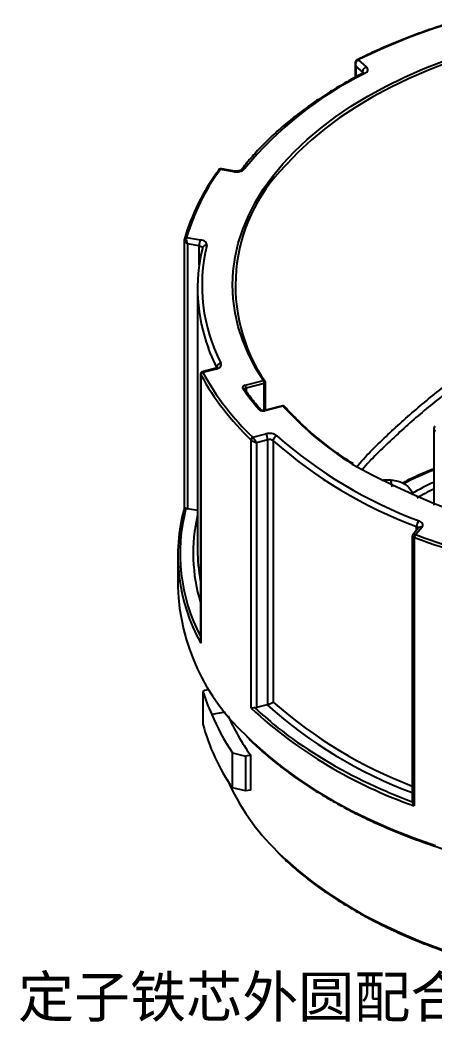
# Model space of a CAD drawing. Header units: millimetres. Extents: x 2517 to 6633, y 792 to 3241.
# Drawn here: x 3342.12 to 3357.27, y 928.48 to 965.05 of the extents above; entities that cross this region are included whole.
import ezdxf

# ---------------------------------------------------------------- set-up
doc = ezdxf.new("R2010")
doc.units = ezdxf.units.MM
doc.layers.add('实线', color=7, linetype='Continuous', lineweight=25)
doc.styles.get("Standard").update_dxf_attribs({"font": 'simfang.ttf'})

msp = doc.modelspace()

# ---------------------------------------------------------------- linework, layer by layer
at = {"layer": '实线'}
for p, q in [((3354.3479, 963.4621), (3354.3479, 962.9622)), ((3354.4629, 963.5947), (3354.7569, 963.3431)), ((3354.6242, 963.1608), (3354.3753, 963.3739)), ((3354.3753, 963.3739), (3354.3753, 962.9768)), ((3354.6242, 963.1097), (3354.6242, 963.1608)), ((3349.3774, 959.5897), (3349.3655, 959.5764)), ((3349.9377, 959.5139), (3349.4323, 959.5976)), ((3349.9639, 959.5411), (3349.4739, 959.6222)), ((3350.1951, 959.5877), (3350.1916, 959.5834)), ((3348.1149, 957.0309), (3348.1149, 947.2494)), ((3348.1169, 957.0476), (3348.118, 957.0585)), ((3348.1974, 957.1115), (3348.7029, 957.0279)), ((3348.6588, 956.8084), (3348.2308, 956.8793)), ((3348.2308, 956.8793), (3348.2308, 947.2114)), ((3348.6588, 956.1119), (3348.6588, 956.8084)), ((3348.776, 956.7314), (3348.7731, 956.7069)), ((3348.5978, 955.2537), (3348.5978, 945.7166)), ((3348.708, 952.1308), (3348.708, 942.3639)), ((3348.7151, 952.1088), (3348.7151, 942.3108)), ((3349.235, 952.3306), (3348.7704, 952.2112)), ((3349.2748, 952.3063), (3348.7944, 952.1829)), ((3349.235, 952.3306), (3349.2339, 952.3303)), ((3350.335, 951.7194), (3351.0002, 951.8904)), ((3351.0328, 951.7829), (3350.3675, 951.6119)), ((3351.0328, 950.8038), (3351.0328, 951.7829)), ((3351.0802, 950.816), (3351.0802, 951.8251)), ((3350.3675, 951.6119), (3350.3675, 951.509)), ((3351.6962, 950.9744), (3351.0309, 950.8034)), ((3351.7161, 950.9622), (3351.0508, 950.7912)), ((3350.902, 950.8226), (3350.9032, 950.8213)), ((3350.6166, 949.8202), (3351.097, 949.9437)), ((3357.2227, 950.1236), (3357.2227, 947.3434)), ((3350.5529, 939.9279), (3350.5529, 949.7259)), ((3351.1621, 949.7286), (3350.7553, 949.6241)), ((3350.7553, 949.6241), (3350.7553, 939.9562)), ((3351.1621, 940.062), (3351.1621, 949.7286)), ((3351.3628, 949.6932), (3351.3628, 940.156)), ((3355.6577, 948.2599), (3355.5326, 948.2612)), ((3348.5978, 947.1507), (3348.2308, 947.2114)), ((3356.4372, 946.2059), (3356.4372, 936.5083)), ((3356.6702, 946.5116), (3356.4565, 946.2587)), ((3356.7924, 946.539), (3356.5619, 946.2661)), ((3356.5619, 946.2661), (3356.7684, 946.1903)), ((3356.5943, 946.4218), (3356.5943, 946.5658)), ((3356.67, 946.5113), (3356.6702, 946.5116)), ((3356.5103, 946.1646), (3356.5103, 936.3665)), ((3347.8778, 945.5206), (3347.8778, 944.3448)), ((3348.845, 940.5786), (3348.793, 940.5433)), ((3348.793, 940.5433), (3348.793, 939.35)), ((3349.0233, 940.6062), (3348.845, 940.5786)), ((3351.1421, 940.0557), (3350.7553, 939.9562)), ((3349.611, 939.7831), (3349.1174, 939.7067)), ((3349.8723, 938.3028), (3350.3515, 938.1843)), ((3349.8723, 937.0245), (3349.8723, 938.3028)), ((3350.5375, 938.213), (3350.3515, 938.1843)), ((3350.3515, 938.1843), (3350.3515, 936.9105)), ((3350.5375, 936.9392), (3350.5375, 938.213)), ((3350.3515, 936.9105), (3349.8723, 937.0245)), ((3350.5375, 936.9392), (3350.3515, 936.9105))]:
    msp.add_line(p, q, dxfattribs=at)
at = {"layer": '实线', "flags": 128}
for points in [[(3351.0002, 951.8904), (3350.705, 952.3713), (3350.4539, 952.8605), (3350.2474, 953.3565), (3350.0862, 953.8582), (3349.9706, 954.364), (3349.9011, 954.8726), (3349.8778, 955.3826), (3349.9008, 955.8927), (3349.97, 956.4013), (3350.0852, 956.9072), (3350.2461, 957.4088), (3350.4523, 957.905), (3350.7032, 958.3942), (3350.9981, 958.8751), (3351.3361, 959.3465), (3351.7165, 959.8071), (3352.1381, 960.2555), (3352.5998, 960.6905), (3353.1003, 961.111), (3353.6382, 961.5159), (3354.2121, 961.9039), (3354.8204, 962.274), (3355.4614, 962.6252), (3356.1333, 962.9566), (3356.8344, 963.2673), (3357.5627, 963.5563)], [(3357.7709, 963.5132), (3357.0341, 963.2279), (3356.3245, 962.9206), (3355.644, 962.592), (3354.9945, 962.2432), (3354.3777, 961.8751), (3353.7955, 961.4887), (3353.2494, 961.0851), (3352.741, 960.6654), (3352.2717, 960.2308), (3351.8428, 959.7826), (3351.7965, 959.7307)], [(3354.7059, 963.1026), (3354.7447, 963.1268), (3354.7755, 963.1546), (3354.7972, 963.1851), (3354.8092, 963.2173), (3354.8111, 963.2503), (3354.8027, 963.2829), (3354.7845, 963.3142), (3354.7569, 963.3431)], [(3349.9377, 959.5139), (3349.9463, 959.5288), (3349.9546, 959.538), (3349.9622, 959.5412), (3349.9639, 959.5411)], [(3348.6588, 956.8084), (3348.6854, 956.8025), (3348.7098, 956.7939), (3348.7312, 956.783), (3348.7488, 956.77), (3348.7622, 956.7554), (3348.7709, 956.7397), (3348.7745, 956.7239)], [(3348.9316, 956.8247), (3348.9344, 956.8576), (3348.9271, 956.8904), (3348.9097, 956.9218), (3348.883, 956.951), (3348.8477, 956.9769), (3348.805, 956.9988), (3348.7562, 957.016), (3348.7029, 957.0279)], [(3349.2985, 952.3698), (3349.0615, 952.8998), (3348.9948, 953.0739)], [(3349.2748, 952.3063), (3349.3247, 952.3224), (3349.3689, 952.3433), (3349.4059, 952.3684), (3349.4346, 952.397), (3349.4541, 952.428), (3349.4636, 952.4605), (3349.4631, 952.4935), (3349.4523, 952.5259)], [(3349.2748, 952.3063), (3349.2621, 952.3203), (3349.2499, 952.3287), (3349.2386, 952.3312), (3349.235, 952.3306)], [(3350.335, 951.7194), (3350.3084, 951.7107), (3350.2851, 951.6993), (3350.2661, 951.6855), (3350.2519, 951.6699), (3350.2431, 951.653), (3350.24, 951.6354), (3350.2428, 951.6179), (3350.2513, 951.6009)], [(3351.0328, 951.7829), (3351.046, 951.7872), (3351.0575, 951.7928), (3351.067, 951.7997), (3351.0741, 951.8074), (3351.0786, 951.8158), (3351.0802, 951.8245), (3351.0802, 951.8251)], [(3351.7161, 950.9622), (3351.7097, 950.9692), (3351.7036, 950.9734), (3351.698, 950.9746), (3351.6962, 950.9744)], [(3351.0508, 950.7912), (3351.0445, 950.7982), (3351.0384, 950.8024), (3351.0327, 950.8036), (3351.0309, 950.8034)], [(3355.7139, 948.0149), (3355.6949, 948.09), (3355.6577, 948.2599)], [(3356.7924, 946.539), (3356.8127, 946.5698), (3356.8233, 946.6022), (3356.8237, 946.6352), (3356.8139, 946.6677), (3356.7942, 946.6987), (3356.7654, 946.7272), (3356.7282, 946.7522), (3356.6839, 946.773)], [(3350.386, 938.9165), (3350.6661, 938.6442), (3351.1741, 938.1918), (3351.7203, 937.7544), (3352.3033, 937.3332), (3352.9216, 936.9291), (3353.5738, 936.5431), (3354.2583, 936.1763), (3354.9733, 935.8294), (3355.7172, 935.5034), (3356.4881, 935.199), (3357.2842, 934.917)], [(3355.4931, 936.8969), (3355.5826, 936.8584), (3356.4374, 936.5144)], [(3351.508, 934.6998), (3351.787, 934.43), (3352.2832, 933.9922), (3352.8178, 933.5697), (3353.3894, 933.1636), (3353.9965, 932.7751), (3354.6373, 932.4051), (3355.3103, 932.0547), (3356.0137, 931.7247), (3356.7456, 931.4161), (3357.504, 931.1297)]]:
    msp.add_lwpolyline(points, dxfattribs=at)
at = {"layer": '实线'}
for centre, radius, start, end in [((3364.5894, 943.0805), 22.8775, 106.27784, 116.27259), ((3354.4257, 963.5631), 0.0325, 47.48086, 112.98932), ((3354.4396, 963.5673), 0.036, 49.80366, 110.3395), ((3360.514, 951.2886), 13.1646, 116.18026, 140.75883), ((3354.8364, 963.1458), 0.2127, 111.95093, 175.96693), ((3354.5776, 963.1017), 0.0753, 17.45272, 51.73937), ((3354.6592, 963.0447), 0.0744, 51.16061, 111.49491), ((3355.626, 954.8808), 7.8157, 143.31287, 163.85888), ((3355.6731, 954.948), 7.7825, 143.31279, 163.85899), ((3349.4073, 959.5511), 0.0487, 144.37294, 181.01036), ((3349.4134, 959.5409), 0.0598, 71.56558, 139.81516), ((3349.4217, 959.5461), 0.0633, 74.49983, 135.55411), ((3350.0322, 959.9212), 0.418, 256.94046, 313.17128), ((3356.1724, 955.3529), 6.1898, 134.98748, 214.55994), ((3350.2794, 959.504), 0.1188, 70.91881, 135.20115), ((3348.1792, 957.0362), 0.0651, 77.55388, 159.99685), ((3348.1859, 957.0421), 0.0704, 80.61281, 158.63791), ((3349.2334, 956.8071), 0.5747, 157.40628, 179.86563), ((3354.9957, 955.3783), 6.2342, 166.58452, 207.22865), ((3348.9073, 956.6888), 0.138, 79.87432, 162.0154), ((3354.7794, 955.25), 6.1804, 166.36592, 200.6161), ((3349.473, 952.3516), 0.1755, 96.7787, 174.04497), ((3348.8021, 952.1065), 0.0869, 99.49901, 178.524), ((3348.8064, 952.0948), 0.0888, 97.71273, 174.13574), ((3357.2061, 956.7583), 9.6805, 208.73776, 226.54409), ((3357.2465, 956.8175), 9.6394, 208.73769, 226.54417), ((3350.1678, 951.6101), 0.1997, 0.5044, 33.17239), ((3351.0183, 951.8317), 0.0614, 37.83495, 107.15279), ((3350.8331, 951.7811), 0.1997, 0.50333, 33.17304), ((3351.0002, 951.8251), 0.08, 0, 33.63775), ((3350.2697, 951.5429), 0.0608, 38.64511, 107.60014), ((3357.7348, 956.7614), 9.0903, 214.58963, 220.69231), ((3350.3728, 951.558), 0.0541, 95.60164, 167.0965), ((3351.7161, 950.8969), 0.08, 41.41795, 104.41444), ((3351.7366, 950.9101), 0.056, 45.09834, 111.49256), ((3360.6275, 959.0323), 12.0225, 222.16365, 237.92149), ((3350.8626, 950.781), 0.0573, 46.52382, 110.65514), ((3350.986, 951.002), 0.2205, 229.37621, 287.10708), ((3357.3827, 950.1236), 0.16, 137.08739, 180), ((3351.2259, 949.5011), 0.461, 53.76015, 106.24126), ((3350.7627, 949.7251), 0.3994, 0.50475, 33.17183), ((3351.5701, 949.6777), 0.2079, 110.17104, 175.71807), ((3362.385, 962.197), 16.4439, 228.54399, 249.71413), ((3357.3112, 950.1353), 0.0893, 187.49764, 255.36703), ((3350.6502, 949.7233), 0.1026, 109.11329, 175.56836), ((3350.6608, 949.7054), 0.1099, 108.78277, 169.23983), ((3351.2265, 949.5073), 0.2305, 53.76049, 106.24117), ((3362.3462, 962.1269), 16.5901, 228.54398, 249.71414), ((3366.7666, 971.1532), 25.583, 240.68928, 298.9235), ((3360.3059, 940.3646), 8.8117, 110.48117, 118.26336), ((3360.1332, 941.5885), 7.2015, 113.8384, 120.96649), ((3360.139, 941.5777), 6.9876, 114.66811, 120.44043), ((3354.4524, 945.5114), 6.5697, 164.65789, 209.15527), ((3354.4806, 945.5785), 6.5185, 165.33864, 207.67858), ((3348.2649, 947.4276), 0.2188, 245.56751, 261.03638), ((3354.6439, 945.5844), 6.2052, 166.99719, 196.94242), ((3356.895, 946.5588), 0.3007, 134.58638, 178.66642), ((3356.6449, 946.1791), 0.1353, 137.46894, 186.1837), ((3356.673, 946.1587), 0.1545, 135.975, 178.78376), ((3356.5675, 946.4675), 0.1019, 20.40608, 74.72774), ((3356.7521, 946.4325), 0.1139, 69.26815, 135.9926), ((3365.715, 971.0744), 26.5557, 249.73812, 258.81149), ((3365.621, 970.7932), 26.1471, 250.21024, 256.79993), ((3354.7089, 945.7187), 6.1111, 180.02, 190.89803), ((3355.6258, 944.6312), 7.7533, 182.11695, 227.48244), ((3362.2517, 952.4204), 16.6226, 228.06055, 249.52509), ((3362.2964, 952.5223), 16.5066, 228.51861, 249.20901), ((3362.1531, 952.5693), 17.1572, 227.45929, 250.79883), ((3350.6911, 940.2104), 0.2622, 270.46594, 284.17098), ((3360.0386, 949.8599), 13.6226, 226.68461, 235.1398), ((3355.8901, 941.2309), 7.3422, 194.84357, 214.95332), ((3362.6479, 953.7219), 18.2831, 235.34763, 246.96231), ((3357.5223, 940.849), 8.6014, 204.20394, 225.63588)]:
    msp.add_arc(centre, radius, start, end, dxfattribs=at)
for centre, major_axis, ratio, start_param, end_param in [((3354.5079, 963.4255), (0.1365, -0.1077), 0.775991, 3.7178853, 4.2843523), ((3354.5079, 963.4255), (-0.0107, 0.1765), 0.7910279, 0.3687676, 1.8196184), ((3349.5097, 959.4541), (-0.0521, 0.1672), 0.4289681, 6.0705152, 6.5847151), ((3348.2749, 956.9681), (0.151, -0.0957), 0.5523717, 3.3191679, 3.4784751), ((3348.2749, 956.9681), (0.151, -0.0957), 0.5523717, 3.4784751, 4.7700187), ((3348.2749, 956.9681), (-0.0521, 0.1672), 0.4289681, 0.5414208, 1.9922716), ((3348.868, 952.0711), (0.1581, -0.069), 0.3536592, 3.2947381, 3.5936716), ((3348.868, 952.0711), (-0.0977, 0.1401), 0.0381565, 5.730255, 6.2689313), ((3350.6902, 949.7085), (0.1581, -0.069), 0.3536592, 3.8335626, 5.2844134), ((3350.6902, 949.7085), (-0.0977, 0.1401), 0.0381565, 4.0395131, 5.4903639), ((3356.5972, 946.1773), (0.1599, -0.0299), 0.2035259, 3.1798601, 4.1766944), ((3356.5972, 946.1773), (0.1444, -0.0759), 0.4283059, 2.1513371, 3.0430326), ((3366.7578, 942.2249), (18.1585, 0.4526), 0.5080497, 3.275652, 3.3687007), ((3366.7578, 942.1906), (18.1599, -0.103), 0.5910425, 3.3847147, 3.5218198), ((3366.7578, 942.1906), (17.5999, -0.0998), 0.5910425, 3.3976109, 3.5435327)]:
    msp.add_ellipse(centre, major_axis=major_axis, ratio=ratio, start_param=start_param, end_param=end_param, dxfattribs=at)
for points, knots in [([(3358.1542, 965.0523), (3358.0162, 965.0107), (3357.6158, 964.89), (3356.9682, 964.6738), (3356.2197, 964.3976), (3355.4951, 964.1008), (3354.8996, 963.8331), (3354.5506, 963.6616), (3354.4271, 963.601)], [0, 0, 0, 0, 0.1037277, 0.300803, 0.497901, 0.6950104, 0.8921313, 1, 1, 1, 1]), ([(3354.413, 963.593), (3354.4003, 963.583), (3354.3754, 963.5632), (3354.3547, 963.5181), (3354.3457, 963.4814), (3354.3489, 963.4601), (3354.3494, 963.4563)], [0, 0, 0, 0, 0.3023829, 0.5956589, 0.9277644, 1, 1, 1, 1]), ([(3354.4314, 963.603), (3354.4275, 963.6013), (3354.4211, 963.5984), (3354.4154, 963.5941), (3354.4132, 963.5924)], [0, 0, 0, 0, 0.6111631, 1, 1, 1, 1]), ([(3354.632, 963.1139), (3354.5189, 963.0541), (3354.1911, 962.8809), (3353.6702, 962.5805), (3353.0803, 962.2077), (3352.5222, 961.8185), (3351.9966, 961.414), (3351.505, 960.9951), (3351.0484, 960.5628), (3350.6357, 960.1258), (3350.3579, 959.7968), (3350.2178, 959.6172), (3350.1916, 959.5834)], [0, 0, 0, 0, 0.0605796, 0.1756397, 0.2907183, 0.4058031, 0.5208869, 0.6359613, 0.7510155, 0.8660366, 0.974865, 1, 1, 1, 1]), ([(3354.6566, 963.1303), (3354.6568, 963.1308), (3354.6582, 963.1339), (3354.6516, 963.1247), (3354.6374, 963.1169), (3354.632, 963.1139)], [0, 0, 0, 0, 0.1024725, 0.6560894, 1, 1, 1, 1]), ([(3349.475, 959.6201), (3349.4653, 959.6219), (3349.4432, 959.6262), (3349.4064, 959.6165), (3349.3864, 959.5991), (3349.3764, 959.5903)], [0, 0, 0, 0, 0.2807387, 0.6384452, 1, 1, 1, 1]), ([(3350.1916, 959.5834), (3350.1907, 959.5823), (3350.1886, 959.5797), (3350.1678, 959.5649), (3350.1288, 959.5492), (3350.0751, 959.5377), (3350.0164, 959.5345), (3349.9799, 959.5391), (3349.9639, 959.5411)], [0, 0, 0, 0, 0.1336301, 0.2990498, 0.4655139, 0.6477075, 0.8458489, 1, 1, 1, 1]), ([(3348.1211, 957.0703), (3348.1204, 957.068), (3348.1193, 957.0643), (3348.1185, 957.0601), (3348.1181, 957.0584)], [0, 0, 0, 0, 0.6090168, 1, 1, 1, 1]), ([(3354.4157, 948.7552), (3354.4305, 948.7727), (3354.7745, 949.179), (3355.5415, 949.9217), (3356.7071, 950.9748), (3357.9569, 951.9606), (3359.0419, 952.7426), (3359.7134, 953.1923), (3359.9383, 953.3429)], [0, 0, 0, 0, 0.0099674, 0.231957, 0.4531517, 0.6715839, 0.8900152, 1, 1, 1, 1]), ([(3359.7548, 952.9482), (3359.6349, 952.8668), (3359.0734, 952.4857), (3358.0944, 951.7805), (3356.8522, 950.8008), (3355.6943, 949.7547), (3354.9429, 949.0298), (3354.6108, 948.639), (3354.6065, 948.634)], [0, 0, 0, 0, 0.0630477, 0.2950622, 0.5270778, 0.7615879, 0.9969385, 1, 1, 1, 1]), ([(3348.7714, 952.2104), (3348.7658, 952.2091), (3348.7507, 952.2056), (3348.7295, 952.1891), (3348.7133, 952.1646), (3348.7071, 952.1382), (3348.7089, 952.115), (3348.7126, 952.1008), (3348.7156, 952.0952), (3348.7157, 952.0952)], [0, 0, 0, 0, 0.1168208, 0.3178826, 0.5209063, 0.7008474, 0.8546467, 0.9980049, 1, 1, 1, 1]), ([(3349.3086, 952.365), (3349.3089, 952.3652), (3349.3095, 952.3658), (3349.2931, 952.3523), (3349.2654, 952.3393), (3349.2429, 952.3329), (3349.235, 952.3306)], [0, 0, 0, 0, 0.2129214, 0.5154128, 0.828805, 1, 1, 1, 1]), ([(3350.9031, 950.8214), (3350.8377, 950.8991), (3350.6544, 951.117), (3350.4628, 951.3714), (3350.3398, 951.5484), (3350.3173, 951.5809)], [0, 0, 0, 0, 0.3115235, 0.8736419, 1, 1, 1, 1]), ([(3351.0309, 950.8034), (3351.0221, 950.8015), (3351.0034, 950.7977), (3350.9709, 950.7976), (3350.941, 950.8024), (3350.9188, 950.8103), (3350.906, 950.8182), (3350.904, 950.8204), (3350.9031, 950.8214)], [0, 0, 0, 0, 0.16962193, 0.35762074, 0.55006372, 0.71371631, 0.86355913, 1, 1, 1, 1]), ([(3354.2885, 948.8491), (3354.1494, 948.9384), (3353.8243, 949.1471), (3353.3503, 949.4934), (3352.862, 949.8839), (3352.4097, 950.2884), (3352.0506, 950.6451), (3351.8493, 950.8685), (3351.7761, 950.9498)], [0, 0, 0, 0, 0.14052052, 0.32851479, 0.51650997, 0.70451348, 0.89253547, 1, 1, 1, 1]), ([(3357.2227, 948.658), (3357.2044, 948.6517), (3357.02, 948.5883), (3356.6916, 948.4473), (3356.3294, 948.2832), (3356.1375, 948.1762), (3356.0853, 948.1471)], [0, 0, 0, 0, 0.0442099, 0.4467551, 0.849478, 1, 1, 1, 1]), ([(3355.5326, 948.2612), (3355.4868, 948.2599), (3355.4146, 948.2579), (3355.3535, 948.2363), (3355.3311, 948.2284)], [0, 0, 0, 0, 0.6330136, 1, 1, 1, 1]), ([(3355.6577, 948.2599), (3355.7489, 948.2517), (3355.9314, 948.2353), (3356.1752, 948.1196), (3356.3545, 947.9508), (3356.4388, 947.8035), (3356.4487, 947.7214), (3356.4498, 947.7119)], [0, 0, 0, 0, 0.2431783, 0.4863903, 0.7286064, 0.9686837, 1, 1, 1, 1]), ([(3348.115, 947.2494), (3348.1168, 947.2488), (3348.1199, 947.2478), (3348.1427, 947.2417), (3348.1645, 947.2325), (3348.1744, 947.2284)], [0, 0, 0, 0, 0.4305284, 0.7398955, 1, 1, 1, 1]), ([(3356.4575, 946.2584), (3356.4527, 946.2523), (3356.4414, 946.2376), (3356.4357, 946.2175), (3356.4374, 946.2063), (3356.4375, 946.2057)], [0, 0, 0, 0, 0.4034356, 0.968134, 1, 1, 1, 1]), ([(3348.7106, 942.3639), (3348.7098, 942.3556), (3348.7083, 942.3387), (3348.7126, 942.3208), (3348.715, 942.3115), (3348.7151, 942.3108)], [0, 0, 0, 0, 0.4686812, 0.9603322, 1, 1, 1, 1]), ([(3351.1621, 940.062), (3351.2054, 940.0784), (3351.2502, 940.098), (3351.3188, 940.1309), (3351.3452, 940.1451), (3351.3628, 940.156)], [0, 0, 0, 0, 0.5, 0.5, 1, 1, 1, 1]), ([(3350.6933, 939.9483), (3350.6613, 939.9479), (3350.6319, 939.9426), (3350.5844, 939.9339), (3350.566, 939.9299), (3350.5529, 939.9279)], [0, 0, 0, 0, 0.5, 0.5, 1, 1, 1, 1]), ([(3350.4023, 938.8846), (3350.5045, 938.782), (3350.7548, 938.5309), (3351.1941, 938.1459), (3351.7133, 937.7287), (3352.2672, 937.3266), (3352.8527, 936.94), (3353.469, 936.5698), (3354.1146, 936.2169), (3354.7881, 935.882), (3355.488, 935.5658), (3356.2128, 935.269), (3356.9608, 934.9923), (3357.7305, 934.7364), (3358.5198, 934.5013), (3359.3282, 934.2894), (3359.9863, 934.1332), (3360.3793, 934.0559), (3360.4922, 934.0337)], [0, 0, 0, 0, 0.0457325, 0.1119728, 0.178224, 0.2444824, 0.3107449, 0.3770092, 0.4432731, 0.5095355, 0.5757954, 0.6420525, 0.7083065, 0.7745572, 0.8408047, 0.9070491, 0.9732907, 1, 1, 1, 1]), ([(3356.4374, 936.5144), (3356.4357, 936.496), (3356.4437, 936.4683), (3356.4704, 936.4152), (3356.4888, 936.3893), (3356.5103, 936.3665)], [0, 0, 0, 0, 0.5, 0.5, 1, 1, 1, 1]), ([(3351.5252, 934.6675), (3351.6135, 934.5786), (3351.8444, 934.3461), (3352.258, 933.9843), (3352.7604, 933.5818), (3353.2975, 933.1946), (3353.8662, 932.8229), (3354.4654, 932.4678), (3355.0938, 932.13), (3355.7497, 931.8104), (3356.4317, 931.5097), (3357.1382, 931.2287), (3357.8674, 930.9679), (3358.6176, 930.7279), (3359.387, 930.5094), (3360.1739, 930.3129), (3360.9763, 930.1388), (3361.7924, 929.9874), (3362.6202, 929.8593), (3363.4578, 929.7542), (3364.3034, 929.6748), (3364.9287, 929.6283), (3365.2724, 929.6157), (3365.3311, 929.6135)], [0, 0, 0, 0, 0.0312367, 0.0816704, 0.1321133, 0.1825623, 0.2330147, 0.2834685, 0.3339218, 0.3843737, 0.4348234, 0.4852707, 0.5357152, 0.5861571, 0.6365962, 0.6870329, 0.7374672, 0.7878995, 0.8383299, 0.8887587, 0.9391863, 0.989613, 1, 1, 1, 1])]:
    msp.add_open_spline(points, degree=3, knots=knots, dxfattribs=at)
for points in [[(3354.4629, 963.5947), (3354.4578, 963.5925), (3354.4527, 963.5899), (3354.4476, 963.5871)], [(3349.4323, 959.5976), (3349.4344, 959.6011), (3349.4365, 959.6043), (3349.4387, 959.6071)], [(3348.1974, 957.1115), (3348.196, 957.1079), (3348.1946, 957.104), (3348.1933, 957.0998)], [(3348.718, 952.1039), (3348.717, 952.1057), (3348.7161, 952.1073), (3348.7151, 952.1088)], [(3348.7944, 952.1829), (3348.7922, 952.1863), (3348.7899, 952.1895), (3348.7877, 952.1923)], [(3350.5529, 949.7259), (3350.5513, 949.7278), (3350.5496, 949.7296), (3350.5479, 949.7312)], [(3350.6166, 949.8202), (3350.6196, 949.8169), (3350.6225, 949.8133), (3350.6255, 949.8094)], [(3356.5619, 946.2661), (3356.5563, 946.2679), (3356.5507, 946.2695), (3356.5452, 946.2706)], [(3356.5185, 946.162), (3356.5158, 946.163), (3356.513, 946.1639), (3356.5103, 946.1646)], [(3351.1421, 940.0557), (3351.1488, 940.0574), (3351.1554, 940.0595), (3351.1621, 940.062)]]:
    msp.add_open_spline(points, degree=3, dxfattribs=at)

# ---------------------------------------------------------------- texts
at = {"layer": '实线', "insert": (3351.2513, 929.3121), "char_height": 1.5, "width": 36.804944, "attachment_point": 5}
msp.add_mtext('定子铁芯外圆配合面', dxfattribs=at)

doc.saveas('drawing.dxf')
